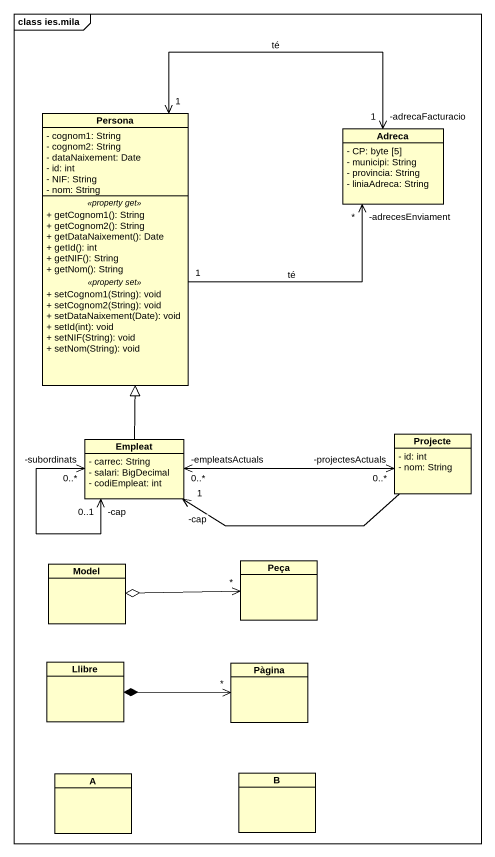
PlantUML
@startuml
mainframe class ies.mila
hide circle
hide empty members
skinparam classAttributeIconSize 0
class Persona {
  - cognom1: String
  - cognom2: String
  - dataNaixement: Date
  - id: int
  - NIF: String
  - nom: String
  .. <<property get>> ..
  + getCognom1(): String
  + getCognom2(): String
  + getDataNaixement(): Date
  + getId(): int
  + getNIF(): String
  + getNom(): String
  .. <<property set>> ..
  + setCognom1(String): void
  + setCognom2(String): void
  + setDataNaixement(Date): void
  + setId(int): void
  + setNIF(String): void
  + setNom(String): void
}
class Adreca {
  - CP: byte [5]
  - municipi: String
  - provincia: String
  - liniaAdreca: String
}
class Projecte {
  - id: int
  - nom: String
}
class Empleat {
  - carrec: String
  - salari: BigDecimal
  - codiEmpleat: int
}
class Model
class Peça
class Llibre
class Pàgina
class A
class B
Persona "1" <-right-> "-adrecaFacturacio\n1" Adreca : té
Persona "1" -right-> "-adrecesEnviament\n*" Adreca : té
Projecte -left-> "-cap\n1" Empleat
Empleat -up-|> Persona
Empleat "-empleatsActuals\n0..*" <-right-> "-projectesActuals\n0..*" Projecte
Empleat "-subordinats\n0..*" <--> "-cap\n0..1" Empleat
Peça "*" <-left-o Model
Pàgina "*" <-left-* Llibre
@enduml
